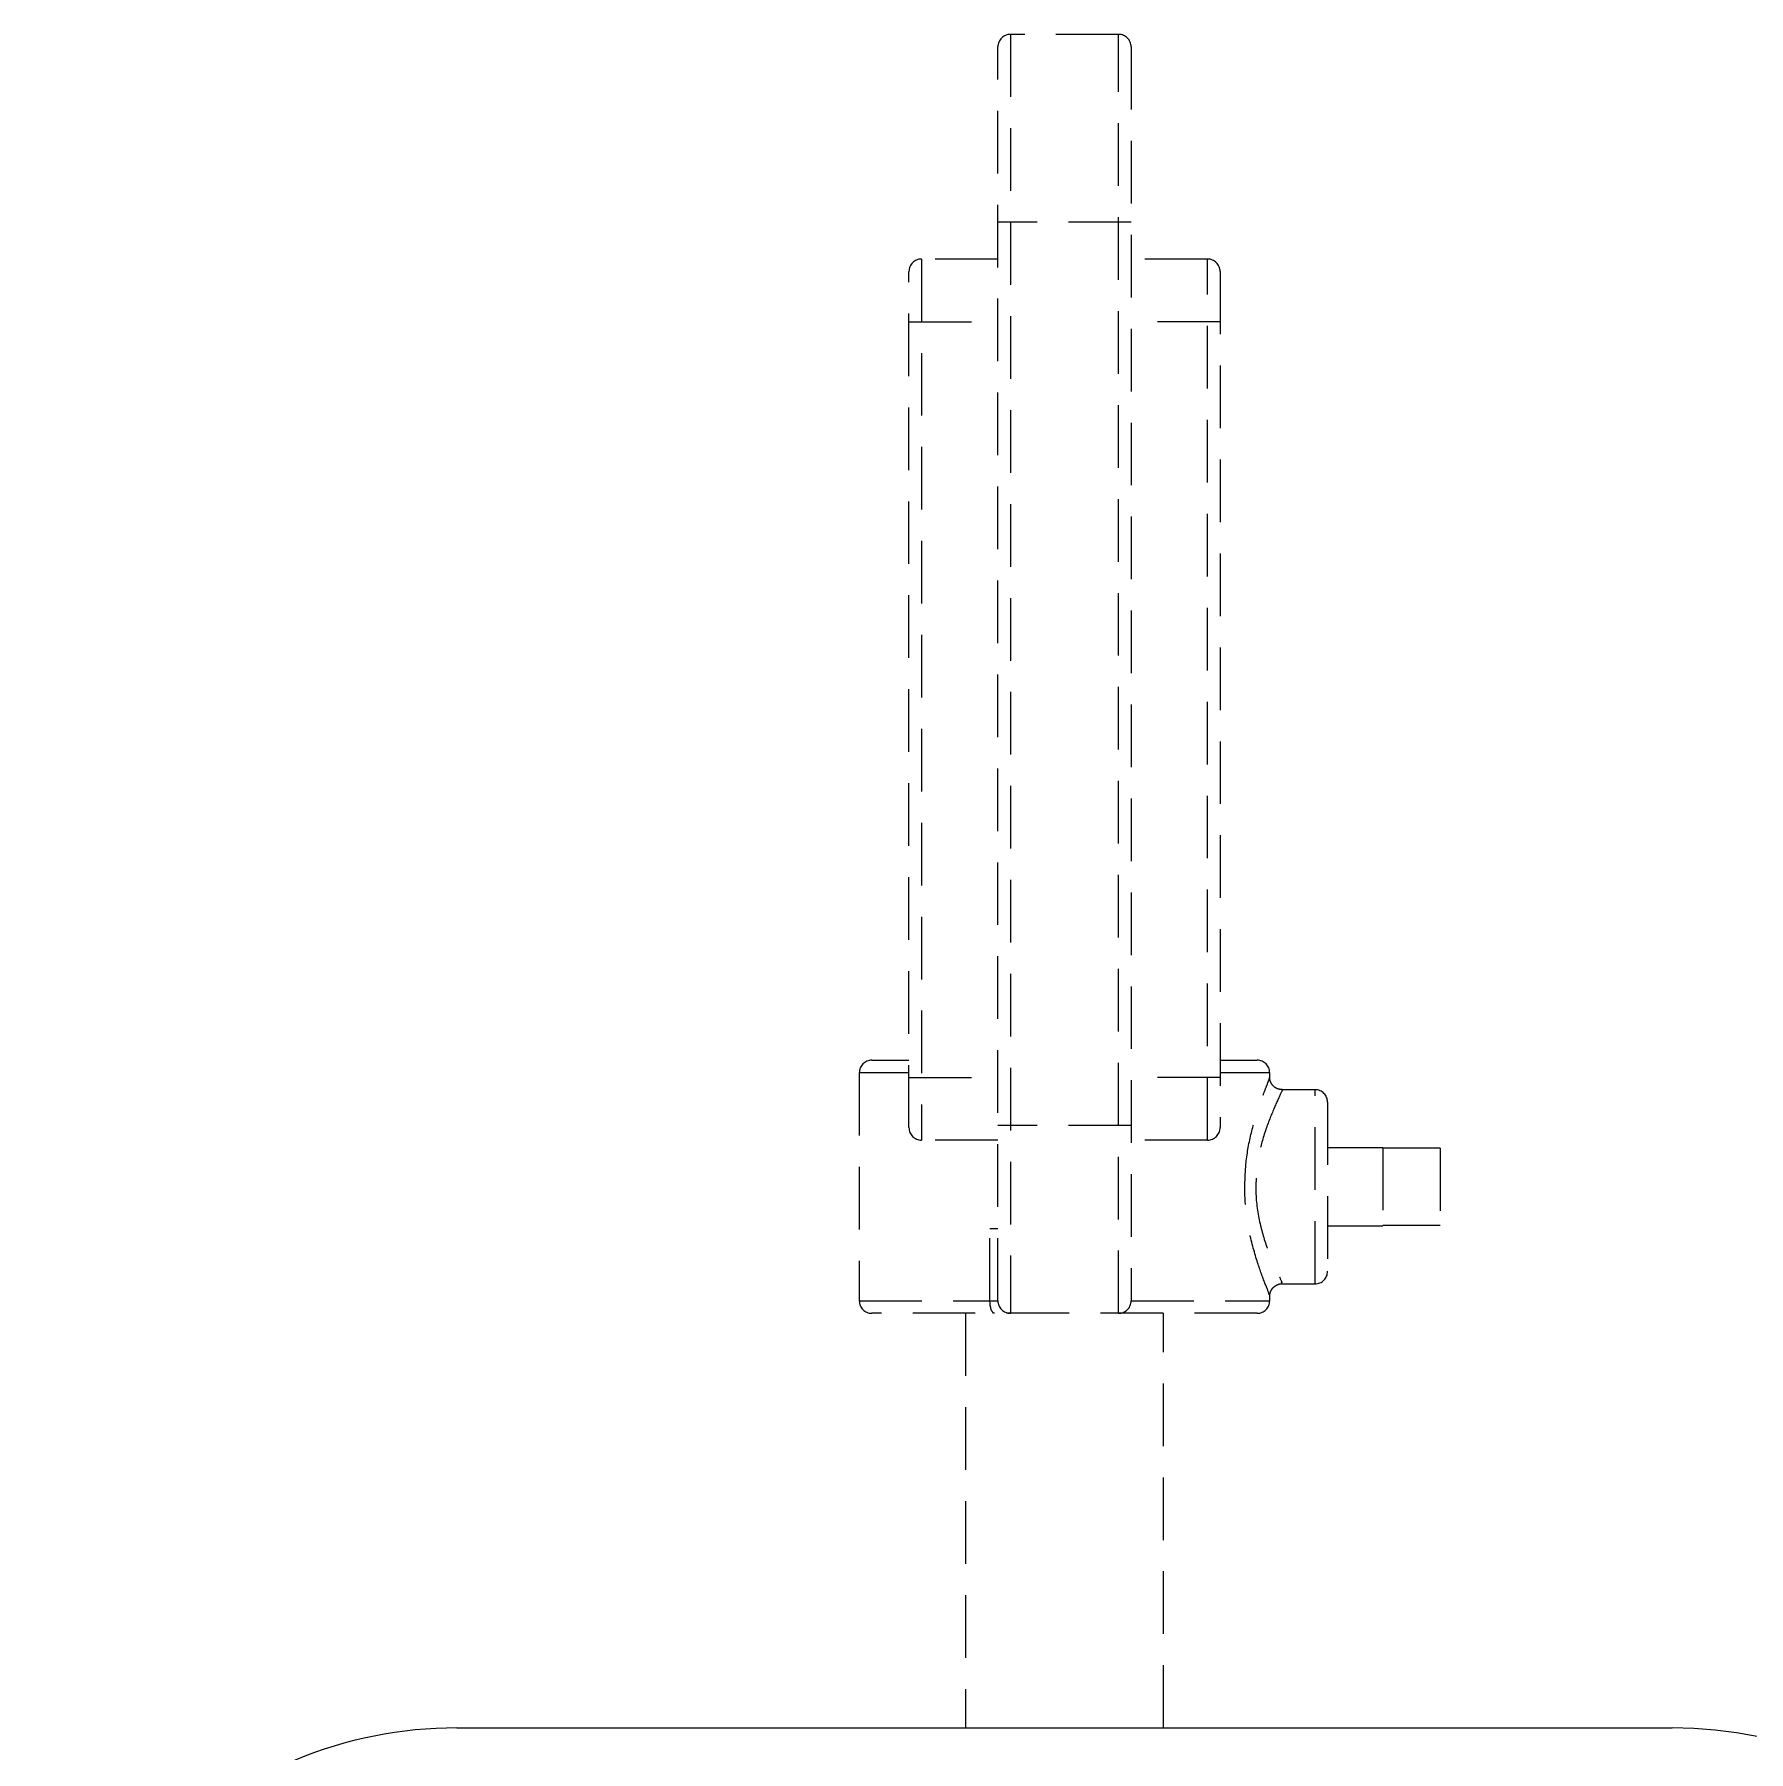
# Model space of a CAD drawing. Header units: inches. Extents: x 1.2 to 44.8, y 1.3 to 32.8.
# Drawn here: x 1.52 to 8.37, y 18.39 to 25.25 of the extents above; entities that cross this region are included whole.
import ezdxf

# ---------------------------------------------------------------- set-up
doc = ezdxf.new("R2010")
doc.units = ezdxf.units.IN
doc.header["$MEASUREMENT"] = 0
doc.linetypes.add('HIDDEN', pattern=[0.375, 0.25, -0.125])
doc.layers.add('OBJECT', color=7, linetype='Continuous')

msp = doc.modelspace()

# ---------------------------------------------------------------- linework, layer by layer
at = {"layer": 'OBJECT', "linetype": 'HIDDEN'}
for p, q in [((5.8529, 25.2461), (5.4209, 25.2461)), ((5.4209, 25.2461), (5.4209, 20.1411)), ((5.8529, 20.1411), (5.8529, 25.2461)), ((5.3709, 20.1911), (5.3709, 25.1961)), ((5.9029, 25.1961), (5.9029, 20.1911)), ((5.9029, 24.4961), (5.3709, 24.4961)), ((5.3709, 24.3491), (5.0659, 24.3491)), ((5.0659, 24.3491), (5.0659, 20.8321)), ((6.2079, 24.3491), (5.9029, 24.3491)), ((6.2079, 20.8321), (6.2079, 24.3491)), ((5.0159, 20.8821), (5.0159, 24.2991)), ((6.2579, 24.2991), (6.2579, 20.8821)), ((5.0159, 24.0991), (5.3709, 24.0991)), ((6.2579, 24.0991), (5.9029, 24.0991)), ((4.8679, 21.1511), (5.0159, 21.1511)), ((6.2579, 21.1511), (6.4059, 21.1511)), ((4.8179, 21.1011), (4.8179, 20.1911)), ((5.0159, 21.1011), (4.8179, 21.1011)), ((5.0159, 21.0821), (5.3709, 21.0821)), ((6.2579, 21.0821), (5.9029, 21.0821)), ((6.4559, 21.1011), (6.2579, 21.1011)), ((6.4559, 21.0824), (6.4559, 21.1011)), ((6.6369, 21.0336), (6.5048, 21.0336)), ((6.6369, 20.2586), (6.6369, 21.0336)), ((6.6869, 20.9836), (6.6869, 20.3086)), ((5.9029, 20.8911), (5.3709, 20.8911)), ((5.3709, 20.8321), (5.0659, 20.8321)), ((6.2079, 20.8321), (5.9029, 20.8321)), ((6.9069, 20.8021), (6.6869, 20.8021)), ((6.9069, 20.8021), (6.9069, 20.4901)), ((7.1369, 20.8001), (6.9069, 20.8001)), ((7.1369, 20.8001), (7.1369, 20.4921)), ((5.3391, 20.1911), (5.3391, 20.4791)), ((5.3391, 20.4791), (5.3709, 20.4791)), ((6.6869, 20.4901), (6.9069, 20.4901)), ((7.1369, 20.4921), (6.9069, 20.4921)), ((6.503, 20.2586), (6.6369, 20.2586)), ((4.8179, 20.1911), (5.3709, 20.1911)), ((5.9029, 20.1911), (6.4559, 20.1911)), ((6.4559, 20.1911), (6.4559, 20.2148)), ((6.4059, 20.1411), (4.8679, 20.1411)), ((5.2419, 20.1411), (5.2419, 18.4861)), ((6.0319, 18.4861), (6.0319, 20.1411))]:
    msp.add_line(p, q, dxfattribs=at)
at = {"layer": 'OBJECT'}
msp.add_line((3.2119, 18.4861), (8.0619, 18.4861), dxfattribs=at)
at = {"layer": 'OBJECT', "linetype": 'HIDDEN', "flags": 128}
msp.add_lwpolyline([(5.3573, 20.1411), (5.3538, 20.1421), (5.3503, 20.145), (5.3472, 20.1496), (5.3444, 20.1558), (5.3422, 20.1634), (5.3405, 20.172), (5.3395, 20.1814), (5.3391, 20.1911)], dxfattribs=at)
at = {"layer": 'OBJECT', "linetype": 'HIDDEN'}
for centre, start, end in [((5.4209, 25.1961), 90, 180), ((5.8529, 25.1961), 0, 90), ((5.0659, 24.2991), 90, 180), ((6.2079, 24.2991), 0, 90), ((4.8679, 21.1011), 90, 180), ((6.4059, 21.1011), 0, 90), ((6.6369, 20.9836), 0, 90), ((5.0659, 20.8821), 180, 270), ((6.2079, 20.8821), 270, 0), ((6.6369, 20.3086), 270, 0), ((4.8679, 20.1911), 180, 270), ((5.4209, 20.1911), 180, 270), ((5.8529, 20.1911), 270, 0), ((6.4059, 20.1911), 270, 0)]:
    msp.add_arc(centre, 0.05, start, end, dxfattribs=at)
at = {"layer": 'OBJECT'}
for centre, start, end in [((3.2119, 16.7992), 89.99973, 179.99974), ((8.0619, 16.7992), 0.00027, 90.00026)]:
    msp.add_arc(centre, 1.687, start, end, dxfattribs=at)
at = {"layer": 'OBJECT', "linetype": 'HIDDEN'}
for points, knots in [([(6.3564, 20.6461), (6.3576, 20.681), (6.3605, 20.7591), (6.3842, 20.8749), (6.412, 20.9636), (6.4333, 21.0217), (6.4462, 21.055), (6.4546, 21.0767), (6.4553, 21.0805), (6.4556, 21.0824)], [0, 0, 0, 0, 0.159591, 0.357039, 0.570122, 0.682326, 0.798189, 0.903653, 1, 1, 1, 1]), ([(6.5051, 21.0338), (6.4993, 21.0344), (6.4875, 21.0356), (6.4724, 21.0451), (6.4623, 21.0576), (6.4573, 21.0698), (6.4559, 21.0786), (6.456, 21.0818), (6.456, 21.0824)], [0, 0, 0, 0, 0.218895, 0.451013, 0.655869, 0.824835, 0.967984, 1, 1, 1, 1]), ([(6.5048, 21.0321), (6.5052, 21.0326), (6.5101, 21.039), (6.4968, 21.0109), (6.4664, 20.9459), (6.4301, 20.8496), (6.4048, 20.7469), (6.4017, 20.6771), (6.4003, 20.6461)], [0, 0, 0, 0, 0.018003, 0.230875, 0.4549, 0.661771, 0.849852, 1, 1, 1, 1]), ([(6.4533, 20.2148), (6.4539, 20.2147), (6.4557, 20.2142), (6.4375, 20.259), (6.4068, 20.3418), (6.3782, 20.4423), (6.3623, 20.537), (6.3569, 20.5985), (6.3565, 20.6353), (6.3564, 20.6461)], [0, 0, 0, 0, 0.09188, 0.283294, 0.487629, 0.715471, 0.830932, 0.950195, 1, 1, 1, 1]), ([(6.4003, 20.6461), (6.4004, 20.6365), (6.4012, 20.5832), (6.41, 20.5287), (6.4295, 20.4479), (6.4541, 20.3759), (6.4867, 20.3026), (6.5063, 20.262), (6.5039, 20.263), (6.503, 20.2634)], [0, 0, 0, 0, 0.046716, 0.25957, 0.267483, 0.487001, 0.687354, 0.876955, 1, 1, 1, 1]), ([(6.4563, 20.2145), (6.4563, 20.215), (6.4565, 20.2194), (6.4599, 20.2305), (6.4691, 20.2444), (6.4841, 20.2547), (6.4965, 20.2591), (6.5026, 20.2586), (6.5026, 20.2586)], [0, 0, 0, 0, 0.0265684, 0.2369458, 0.4777042, 0.7351716, 0.9986209, 1, 1, 1, 1])]:
    msp.add_open_spline(points, degree=3, knots=knots, dxfattribs=at)

doc.saveas('drawing.dxf')
